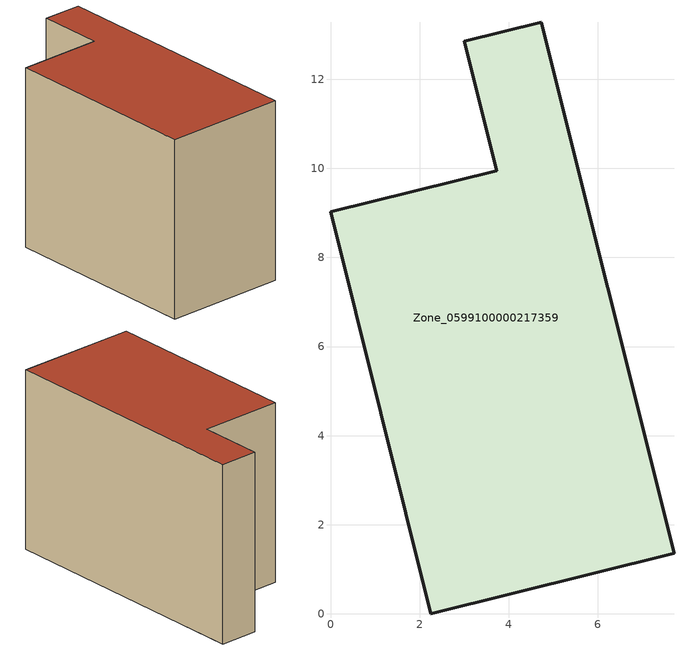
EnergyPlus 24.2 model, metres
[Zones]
Zone_0599100000217359
 floor ground (C_G): 7.71,1.36 2.25,0 0,9.02 3.73,9.95 3,12.85 4.73,13.28 z0
 wall outside (C_F): 2.25,0 7.71,1.36 4.73,13.28 3,12.85 3.73,9.95 0,9.02 2.25,0 z0:8.28
 roof outside (C_R): 0,9.02 2.25,0 7.71,1.36 4.73,13.28 3,12.85 3.73,9.95 z8.28
[BUILDING]
Pand.0599100000217359: North Axis=0; Terrain=City; Loads Convergence Tolerance Value=0.04; Temperature Convergence Tolerance Value=0.4; Solar Distribution=FullExterior; Maximum Number of Warmup Days=25; Minimum Number of Warmup Days=1
[Site:Location]
Rotterdam.The.Hague.AP_ZH_NLD Design_Conditions: Latitude=51.96; Longitude=4.45; Time Zone=1; Elevation=-4.5
[SITE:GROUNDTEMPERATURE:BUILDINGSURFACE]
18, 18, 18, 18, 18, 18, 18, 18, 18, 18, 18, 18
[MATERIAL] Thermal Absorptance=0.9; Solar Absorptance=0.7; Visible Absorptance=0.7
Name | Roughness | Thickness | Conductivity | Density | Specific Heat
G.TC.1975-1991 | MediumSmooth | 0.15 | 0.288461 | 540 | 1210
F.TC.1975-1991 | Rough | 0.3 | 0.230769 | 1920 | 840
R.TC.1975-1991 | MediumRough | 0.2 | 0.153846 | 1500 | 1000
[CONSTRUCTION]
C_G: G.TC.1975-1991
C_F: F.TC.1975-1991
C_R: R.TC.1975-1991
[ZONE]
Zone_0599100000217359: Type=1; Multiplier=1; Ceiling Height=Autocalculate; Volume=Autocalculate; Floor Area=autocalculate; Part of Total Floor Area=Yes
[ZONEINFILTRATION:DESIGNFLOWRATE]
Infil_Zone_0599100000217359: Zone or ZoneList or Space or SpaceList=Zone_0599100000217359; Schedule=AlwaysOn; Design Flow Rate Calculation Method=Flow/Area; Flow Rate per Floor Area=0.003; Constant Term Coefficient=1; Temperature Term Coefficient=0; Velocity Term Coefficient=0; Velocity Squared Term Coefficient=0
[HVACTEMPLATE:ZONE:IDEALLOADSAIRSYSTEM]
Zone_0599100000217359: Maximum Heating Supply Air Temperature=50; Minimum Cooling Supply Air Temperature=13; Maximum Heating Supply Air Humidity Ratio=0.0156; Minimum Cooling Supply Air Humidity Ratio=0.0077; Heating Limit=NoLimit; Cooling Limit=NoLimit; Dehumidification Control Type=ConstantSensibleHeatRatio; Cooling Sensible Heat Ratio=0.7; Dehumidification Setpoint=60; Humidification Control Type=None; Humidification Setpoint=30; Outdoor Air Method=None; Outdoor Air Flow Rate per Person=0.00944; Outdoor Air Flow Rate per Zone Floor Area=0; Outdoor Air Flow Rate per Zone=0; Demand Controlled Ventilation Type=None; Outdoor Air Economizer Type=NoEconomizer; Heat Recovery Type=None; Sensible Heat Recovery Effectiveness=0.7; Latent Heat Recovery Effectiveness=0.65
[ZONECONTROL:THERMOSTAT]
ThermostatControl_Zone_0599100000217359: Zone or ZoneList=Zone_0599100000217359; Control Type Schedule=DualSetpointControlType; Control 1=Thermostat_Zone_0599100000217359; Temperature Difference Between Cutout And Setpoint=0
[THERMOSTATSETPOINT:DUALSETPOINT]
Thermostat_Zone_0599100000217359: Heating Setpoint Temperature Schedule=HeatingSetpoint_Zone_0599100000217359; Cooling Setpoint Temperature Schedule=CoolingSetpoint_Zone_0599100000217359
[SCHEDULE:COMPACT]
HeatingSetpoint_Zone_0599100000217359: Through: 12/31, For: AllDays, Until: 24:00, 21
CoolingSetpoint_Zone_0599100000217359: Through: 12/31, For: AllDays, Until: 24:00, 24
DualSetpointControlType: Through: 12/31, For: AllDays, Until: 24:00, 4
AlwaysOn: Through: 12/31, For: AllDays, Until: 24:00, 1
